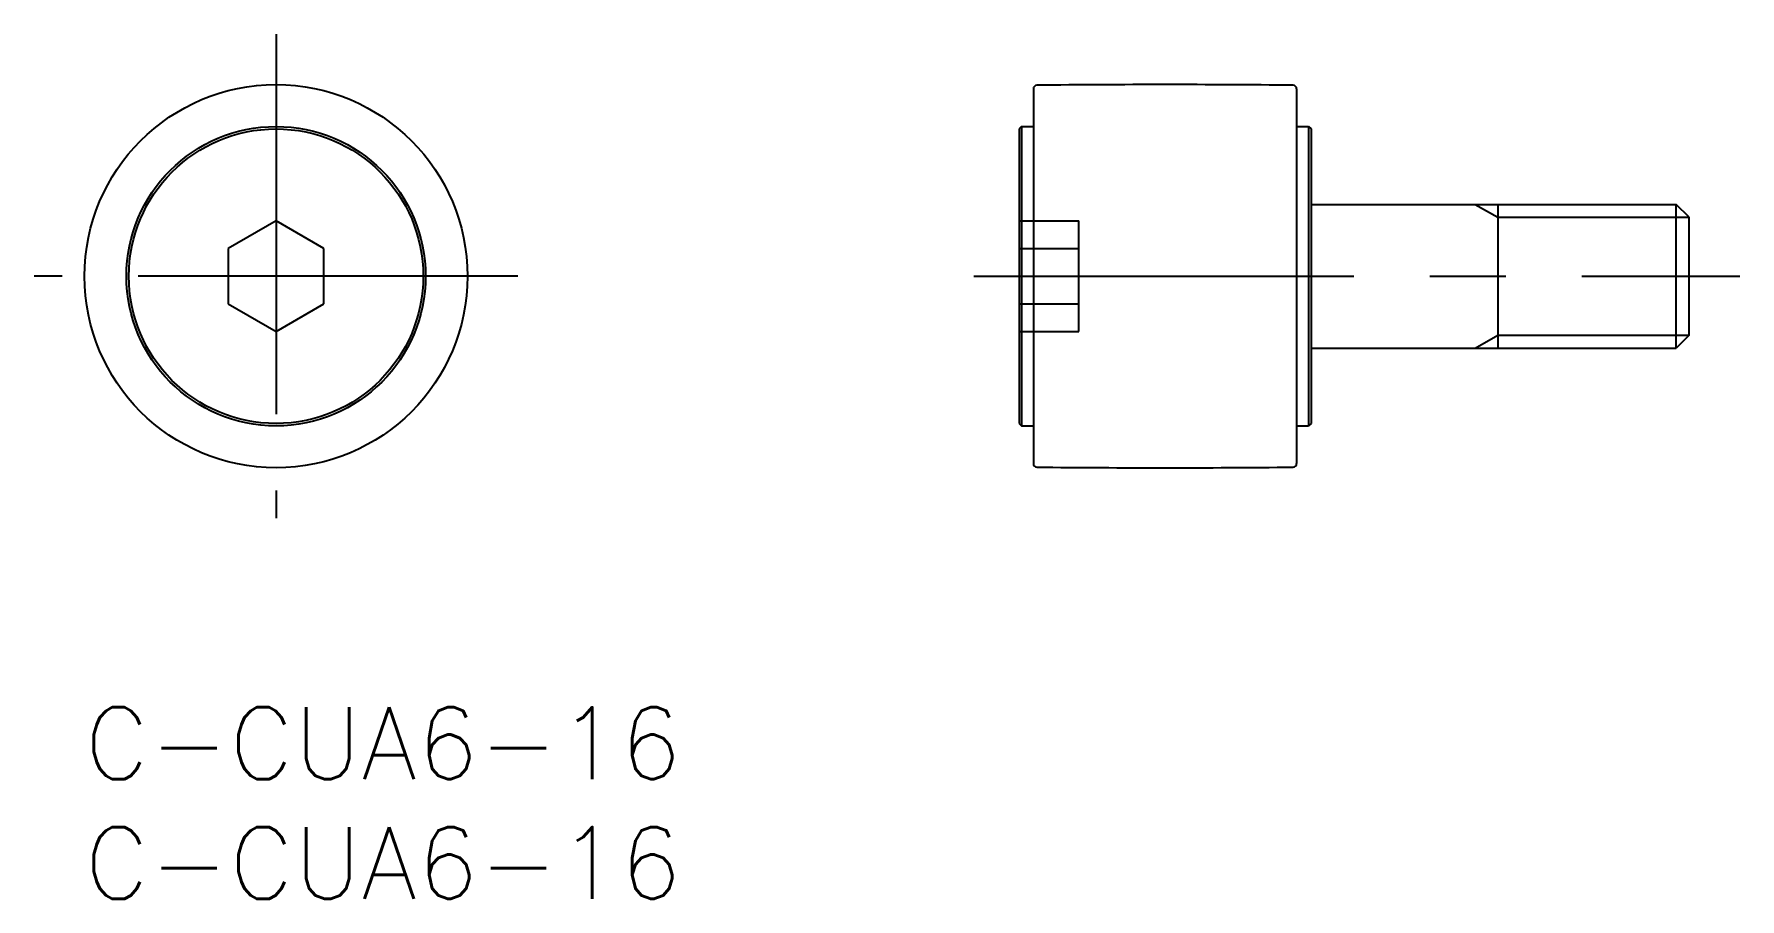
# Model space of a CAD drawing. Extents: x -2.1 to 69.2, y -8 to 28.1.
import ezdxf

# ---------------------------------------------------------------- set-up
doc = ezdxf.new("R2010")
doc.units = 0
doc.header["$LTSCALE"] = 0.5
doc.linetypes.add('CENTER', pattern=[50.8, 31.75, -6.35, 6.35, -6.35])
doc.linetypes.add('DASHED', pattern=[19.05, 12.7, -6.35])
for name, color, linetype in [('MSM_CENTER', 1, 'CENTER'), ('MSM_CONTINUOUS', 7, 'CONTINUOUS'), ('MSM_DASHED', 4, 'DASHED'), ('MSM_NARROW', 5, 'CONTINUOUS'), ('MSM_PART_NUMBER', 7, 'CONTINUOUS')]:
    doc.layers.add(name, color=color, linetype=linetype)
doc.styles.get("Standard").update_dxf_attribs({"font": 'txt.shx', "height": 3, "bigfont": 'bigfont.shx'})

# ---------------------------------------------------------------- blocks, each defined once
blk = doc.blocks.new('*U2')
at = {"layer": 'MSM_PART_NUMBER'}
blk.add_text('C-CUA6-16', height=3, dxfattribs=at).set_placement((0, -3))
blk = doc.blocks.new('*U3')
at = {"layer": 'MSM_PART_NUMBER'}
blk.add_text('C-CUA6-16', height=3, dxfattribs=at).set_placement((0, -8))

msp = doc.modelspace()

# ---------------------------------------------------------------- linework, layer by layer
at = {"layer": 'MSM_CENTER'}
for p, q in [((8, 28.108), (8, 7.892)), ((18.108, 18), (-2.108, 18)), ((37.159, 18), (69.16, 18))]:
    msp.add_line(p, q, dxfattribs=at)
at = {"layer": 'MSM_CONTINUOUS'}
for p, q in [((39.642, 25.821), (39.642, 10.179)), ((50.642, 25.821), (50.642, 10.179)), ((39.142, 24.25), (39.042, 24.15)), ((39.142, 24.25), (39.642, 24.25)), ((39.142, 24.25), (39.142, 11.75)), ((50.642, 24.25), (51.142, 24.25)), ((51.142, 24.25), (51.242, 24.15)), ((51.142, 24.25), (51.142, 11.75)), ((39.042, 24.15), (39.042, 11.85)), ((51.242, 24.15), (51.242, 11.85)), ((51.242, 21), (66.5, 21)), ((59.042, 21), (59.042, 15)), ((66.5, 15), (66.5, 21)), ((67.042, 20.459), (66.5, 21)), ((8, 20.309), (6, 19.155)), ((10, 19.155), (8, 20.309)), ((67.042, 15.542), (67.042, 20.459)), ((6, 19.155), (6, 16.845)), ((10, 16.845), (10, 19.155)), ((6, 16.845), (8, 15.691)), ((8, 15.691), (10, 16.845)), ((51.242, 15), (66.5, 15)), ((67.042, 15.542), (66.5, 15)), ((39.042, 11.85), (39.142, 11.75)), ((39.142, 11.75), (39.642, 11.75)), ((50.642, 11.75), (51.142, 11.75)), ((51.242, 11.85), (51.142, 11.75))]:
    msp.add_line(p, q, dxfattribs=at)
for radius in [8, 6.25, 6.15]:
    msp.add_circle((8, 18), radius, dxfattribs=at)
for centre, radius, start, end in [((39.792, 25.821), 0.15, 90.61326, 180), ((45.142, -474), 500, 89.38674, 90.61326), ((50.492, 25.821), 0.15, 0, 89.38674), ((39.792, 10.179), 0.15, 180, 269.38674), ((45.142, 510), 500, 269.38674, 270.61326), ((50.492, 10.179), 0.15, 270.61326, 0)]:
    msp.add_arc(centre, radius, start, end, dxfattribs=at)
at = {"layer": 'MSM_DASHED'}
for p, q in [((39.042, 20.309), (41.542, 20.309)), ((41.542, 15.691), (41.542, 20.309)), ((39.042, 19.155), (41.542, 19.155)), ((39.042, 16.845), (41.542, 16.845)), ((39.042, 15.691), (41.542, 15.691))]:
    msp.add_line(p, q, dxfattribs=at)
at = {"layer": 'MSM_NARROW'}
for p, q in [((58.104, 21), (59.042, 20.459)), ((59.042, 20.459), (67.042, 20.459)), ((58.104, 15), (59.042, 15.542)), ((59.042, 15.542), (67.042, 15.542))]:
    msp.add_line(p, q, dxfattribs=at)

# ---------------------------------------------------------------- block references
at = {"layer": 'MSM_CONTINUOUS'}
for name in ['*U2', '*U3']:
    msp.add_blockref(name, (0, 0), dxfattribs=at)

doc.saveas('drawing.dxf')
